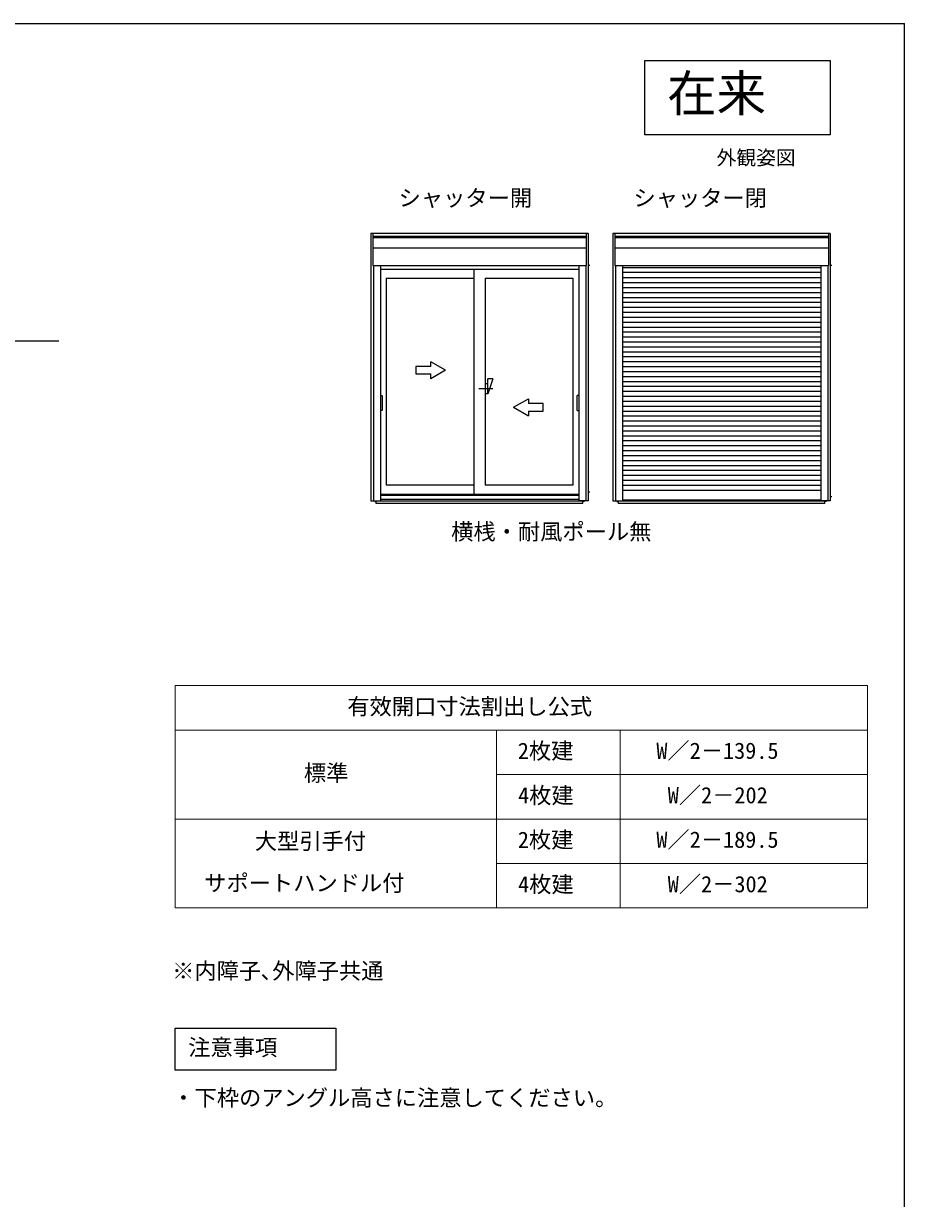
# Model space of a CAD drawing. Units: millimetres, scale not verified. Extents: x -525 to 525, y -783 to 779.
# Drawn here: x 168.7 to 525, y 271.6 to 747.2 of the extents above; entities that cross this region are included whole.
import ezdxf
from ezdxf.enums import TextEntityAlignment as Align

# ---------------------------------------------------------------- set-up
doc = ezdxf.new("R2010")
doc.units = ezdxf.units.MM
doc.header["$LTSCALE"] = 4
doc.layers.add('0-1_TABLE1', color=7, linetype='Continuous', lineweight=18)
for name, color, linetype in [('0-2_USER1', 3, 'Continuous'), ('0-7_YKK_A1', 4, 'Continuous'), ('0-8_YKK_D', 6, 'Continuous'), ('0-9_YKK_ZWAK', 7, 'Continuous')]:
    doc.layers.add(name, color=color, linetype=linetype)
doc.styles.add('ＭＳ ゴシック', font='')
doc.styles.get('ＭＳ ゴシック').set_extended_font_data('MS Gothic')

msp = doc.modelspace()

# ---------------------------------------------------------------- linework, layer by layer
at = {"layer": '0-1_TABLE1'}
for p, q in [((230, 479.2), (510, 479.2)), ((230, 479.2), (230, 389.2)), ((510, 479.2), (510, 389.2)), ((230, 461.2), (510, 461.2)), ((360, 461.2), (360, 389.2)), ((410, 461.2), (410, 389.2)), ((360, 443.2), (510, 443.2)), ((230, 425.2), (510, 425.2)), ((360, 407.2), (510, 407.2)), ((230, 389.2), (510, 389.2))]:
    msp.add_line(p, q, dxfattribs=at)
at = {"layer": '0-2_USER1'}
for points in [[(420, 732.2), (495, 732.2), (495, 702.2), (420, 702.2)], [(230, 340.542), (295, 340.542), (295, 323.542), (230, 323.542)]]:
    msp.add_lwpolyline(points, close=True, dxfattribs=at)
at = {"layer": '0-7_YKK_A1'}
for p, q in [((309.2, 662.2), (309.2, 553.95)), ((397.1, 662.2), (309.2, 662.2)), ((310, 662.2), (310, 649.255)), ((396.3, 662.2), (396.3, 649.255)), ((397.1, 662.2), (397.1, 554.05)), ((407.1, 662.2), (407.1, 553.95)), ((495, 662.2), (407.1, 662.2)), ((407.9, 662.2), (407.9, 649.255)), ((494.2, 662.2), (494.2, 649.255)), ((495, 662.2), (495, 554.05)), ((396.3, 660.925), (310, 660.925)), ((396.3, 660.455), (310, 660.455)), ((494.2, 660.925), (407.9, 660.925)), ((494.2, 660.455), (407.9, 660.455)), ((396.3, 656.255), (310, 656.255)), ((494.2, 656.255), (407.9, 656.255)), ((310, 649.255), (396.3, 649.255)), ((310.2, 649.255), (310.2, 553.95)), ((313, 649.255), (313, 553.95)), ((313, 647.75), (393.3, 647.75)), ((350.804, 647.75), (350.804, 556.6)), ((393.3, 649.255), (393.3, 554.05)), ((396.1, 649.255), (396.1, 554.05)), ((397.77, 649.2), (397.1, 649.2)), ((407.9, 649.255), (494.2, 649.255)), ((408.1, 649.255), (408.1, 553.95)), ((410.9, 649.255), (410.9, 553.95)), ((491.2, 648.35), (410.9, 648.35)), ((491.2, 649.255), (491.2, 554.05)), ((494, 649.255), (494, 554.05)), ((495.67, 649.2), (495, 649.2)), ((315.4, 644.15), (350.804, 644.15)), ((315.4, 644.15), (315.4, 560.4)), ((355.454, 644.15), (390.9, 644.15)), ((355.454, 644.15), (355.454, 560.4)), ((390.9, 644.15), (390.9, 560.4)), ((491.2, 646.35), (410.9, 646.35)), ((410.9, 644.35), (491.2, 644.35)), ((410.9, 642.35), (491.2, 642.35)), ((410.9, 640.35), (491.2, 640.35)), ((410.9, 638.35), (491.2, 638.35)), ((410.9, 636.35), (491.2, 636.35)), ((410.9, 634.35), (491.2, 634.35)), ((410.9, 632.35), (491.2, 632.35)), ((410.9, 630.35), (491.2, 630.35)), ((410.9, 628.35), (491.2, 628.35)), ((410.9, 626.35), (491.2, 626.35)), ((410.9, 624.35), (491.2, 624.35)), ((410.9, 622.35), (491.2, 622.35)), ((410.9, 620.35), (491.2, 620.35)), ((410.9, 618.35), (491.2, 618.35)), ((410.9, 616.35), (491.2, 616.35)), ((410.9, 614.35), (491.2, 614.35)), ((333.4, 608.35), (333.4, 610.314)), ((339.4, 606.85), (333.4, 610.314)), ((410.9, 612.35), (491.2, 612.35)), ((410.9, 610.35), (491.2, 610.35)), ((327.4, 605.35), (333.4, 605.35)), ((339.4, 606.85), (333.4, 603.386)), ((333.4, 603.386), (333.4, 605.35)), ((410.9, 608.35), (491.2, 608.35)), ((410.9, 606.35), (491.2, 606.35)), ((410.9, 604.35), (491.2, 604.35)), ((358.455, 599.35), (352.855, 599.35)), ((356.455, 601.35), (355.455, 601.35)), ((358.455, 603.35), (356.455, 597.35)), ((358.455, 603.35), (356.455, 603.35)), ((356.455, 597.35), (356.455, 603.35)), ((410.9, 602.35), (491.2, 602.35)), ((410.9, 600.35), (491.2, 600.35)), ((313, 596.6), (313.65, 596.6)), ((313.8, 596.45), (313.8, 590.75)), ((356.455, 597.35), (355.455, 597.35)), ((366.9, 591.85), (372.9, 595.314)), ((372.9, 595.314), (372.9, 593.35)), ((392.5, 596.45), (392.5, 590.75)), ((393.3, 596.6), (392.65, 596.6)), ((410.9, 598.35), (491.2, 598.35)), ((410.9, 596.35), (491.2, 596.35)), ((313.65, 590.6), (313, 590.6)), ((366.9, 591.85), (372.9, 588.386)), ((378.9, 593.35), (372.9, 593.35)), ((372.9, 590.35), (372.9, 588.386)), ((392.65, 590.6), (393.3, 590.6)), ((410.9, 594.35), (491.2, 594.35)), ((410.9, 592.35), (491.2, 592.35)), ((410.9, 590.35), (491.2, 590.35)), ((410.9, 588.35), (491.2, 588.35)), ((410.9, 586.35), (491.2, 586.35)), ((410.9, 584.35), (491.2, 584.35)), ((410.9, 582.35), (491.2, 582.35)), ((410.9, 580.35), (491.2, 580.35)), ((410.9, 578.35), (491.2, 578.35)), ((410.9, 576.35), (491.2, 576.35)), ((410.9, 574.35), (491.2, 574.35)), ((410.9, 572.35), (491.2, 572.35)), ((410.9, 570.35), (491.2, 570.35)), ((410.9, 568.35), (491.2, 568.35)), ((410.9, 566.35), (491.2, 566.35)), ((410.9, 564.35), (491.2, 564.35)), ((410.9, 562.35), (491.2, 562.35)), ((393.3, 556.6), (313, 556.6)), ((350.804, 560.4), (315.4, 560.4)), ((390.9, 560.4), (355.454, 560.4)), ((397.1, 557.7), (397.691, 557.7)), ((410.9, 560.35), (491.2, 560.35)), ((410.9, 558.35), (491.2, 558.35)), ((309.2, 553.95), (313, 553.95)), ((310.9, 553.95), (310.9, 553.495)), ((311.375, 552.85), (311.375, 553.95)), ((394.925, 553.85), (311.375, 553.85)), ((394.925, 552.85), (311.375, 552.85)), ((393.3, 556.15), (313, 556.15)), ((393.3, 554.5), (313, 554.5)), ((397.1, 554.05), (393.3, 554.05)), ((394.925, 552.85), (394.925, 554.05)), ((395.4, 553.602), (395.4, 554.05)), ((407.1, 553.95), (410.9, 553.95)), ((408.8, 553.95), (408.8, 553.495)), ((409.275, 552.85), (409.275, 553.95)), ((492.825, 553.85), (409.275, 553.85)), ((492.825, 552.85), (409.275, 552.85)), ((491.2, 554.25), (410.9, 554.25)), ((495, 554.05), (491.2, 554.05)), ((492.825, 552.85), (492.825, 554.05)), ((493.3, 553.602), (493.3, 554.05)), ((495, 555.7), (495.591, 555.7))]:
    msp.add_line(p, q, dxfattribs=at)
for points in [[(333.4, 608.35), (327.4, 608.35), (327.4, 605.35)], [(372.9, 590.35), (378.9, 590.35), (378.9, 593.35)]]:
    msp.add_lwpolyline(points, dxfattribs=at)
for centre, start, end in [((313.65, 596.45), 0, 90), ((392.65, 596.45), 90, 180), ((313.65, 590.75), 270, 360), ((392.65, 590.75), 180, 270)]:
    msp.add_arc(centre, 0.15, start, end, dxfattribs=at)
at = {"layer": '0-8_YKK_D'}
msp.add_lwpolyline([(75.5, 583.991), (76.775, 586.199), (95.607, 618.816), (182.948, 618.816)], dxfattribs=at)
at = {"layer": '0-9_YKK_ZWAK'}
msp.add_line((-525, 747.2), (525, 747.2), dxfattribs=at)
msp.add_lwpolyline([(-525, -782.8), (525, -782.8), (525, 747.2)], dxfattribs=at)

# ---------------------------------------------------------------- texts
at = {"layer": '0-1_TABLE1', "style": 'ＭＳ ゴシック'}
for s, p in [('有效開口寸法割出し公式', (299.636, 465.47)), ('2枚建', (368.611, 447.521)), ('W／2－139.5', (424.639, 447.572)), ('標準', (282.062, 438.572)), ('4枚建', (368.713, 429.521)), ('W／2－202', (429.241, 429.572)), ('大型引手付', (262.247, 410.967)), ('2枚建', (368.611, 411.521)), ('W／2－189.5', (424.639, 411.572)), ('サポートハンドル付', (241.767, 394.024)), ('4枚建', (368.713, 393.521)), ('W／2－302', (429.241, 393.572))]:
    msp.add_text(s, height=6.598, dxfattribs=at).set_placement(p, align=Align.BOTTOM_LEFT)
at = {"layer": '0-2_USER1', "style": 'ＭＳ ゴシック'}
for s, height, p in [('在来', 14.66, (429, 707.2)), ('外観姿図', 5.865, (449, 688.2)), ('シャッター開', 6.598, (320.386, 671.325)), ('シャッター閉', 6.598, (415.386, 671.325)), ('横桟・耐風ポール無', 6.598, (341.642, 536.257)), ('※内障子､外障子共通', 6.598, (228.773, 358.461)), ('注意事項', 6.598, (235.284, 327.513)), ('・下枠のアングル高さに注意してください。', 6.598, (228.852, 307.103))]:
    msp.add_text(s, height=height, dxfattribs=at).set_placement(p, align=Align.BOTTOM_LEFT)

doc.saveas('drawing.dxf')
